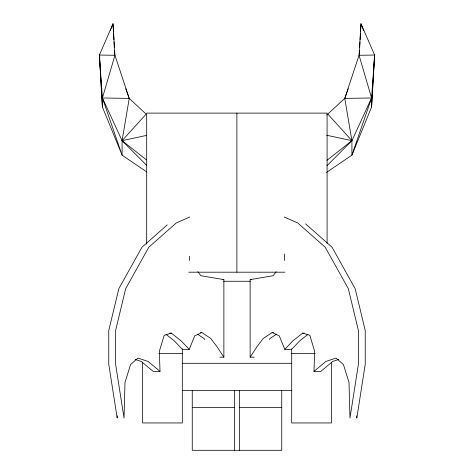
<?xml version="1.0" encoding="UTF-8"?>
<svg xmlns="http://www.w3.org/2000/svg" width="474" height="474" viewBox="0 0 474 474"><rect width="100%" height="100%" fill="white"/><g stroke="black" fill="none" stroke-linecap="round" stroke-linejoin="round"><path stroke-width="0.71" d="M99.386 55.049L102.414 107.005L102.414 97.994L114.939 55.28L99.386 55.049L102.414 97.994L122.085 155.152L102.414 107.005L99.386 55.049L113.019 23.7L114.939 55.28L129.236 98.391L122.085 140.683L122.085 155.152L146.857 171.997M254.23 357.153L250.13 357.153L250.13 279.63L273.131 275.72L276.224 271.638M117.25 415.822L117.185 418.044L108.759 364.239L108.759 330.538L118.832 288.69L141.957 247.232L167.281 224.872M338.809 359.428L332.701 361.455L320.809 371.409L313.972 371.409L314.665 351.347L309.83 335.343L302.708 333.092L292.784 340.954L284.785 349.35L279.293 335.9L272.171 332.535L263.266 338.43L256.902 346.849L250.13 357.153M189.369 260.54L189.547 256.185M359.256 55.701L359.529 50.611M359.689 47.702L360.003 41.884M360.116 39.698L360.471 33.156M360.548 31.699L360.981 23.7L374.614 55.049L371.586 107.005L351.915 155.152L326.539 172.406M374.614 55.049L371.586 107.005L371.586 97.994L374.614 55.049L359.061 55.28L344.764 98.391L351.915 140.683L351.915 155.152L371.586 97.994L359.061 55.28L360.981 23.7L363.599 30.514M326.746 115.04L344.764 98.391L348.272 88.798M99.386 59.12L99.907 57.757M110.401 30.514L113.019 23.7L113.452 31.699M166.107 334.407L174.379 340.954L182.377 349.35L189.215 349.35L194.707 335.9L201.829 332.535L210.734 338.43L217.098 346.849L223.87 357.153L219.77 357.153M326.959 165.728L351.915 140.683L371.586 97.994L344.764 98.391M269.256 339.55L270.103 338.43L276.632 334.105M146.519 165.207L122.085 140.683L146.134 114.127L129.236 98.391L125.728 88.798M313.972 371.409L325.863 361.455L336.042 358.083L343.419 364.542L349.018 382.512L349.972 418.044L358.403 364.239L358.403 330.538L348.325 288.69L325.205 247.232L297.678 222.928L284.145 216.974M307.893 334.407L299.621 340.954L291.623 349.35L284.785 349.35M326.947 160.348L351.915 140.683L327.866 114.127M189.855 216.974L176.322 222.928L148.795 247.232L125.675 288.69L115.597 330.538L115.597 364.239L124.028 418.044L124.982 382.512L130.581 364.542L137.958 358.083L148.137 361.455L160.028 371.409L159.335 351.347L164.17 335.343L171.292 333.092L181.216 340.954L189.215 349.35M129.236 98.391L102.414 97.994L122.085 140.683L146.602 135.386M188.759 272.195L284.939 272.195M222.507 279.63L223.87 279.63L223.87 357.153M250.13 279.63L251.493 279.63M223.698 281.266L250.302 281.266M200.461 332.535L201.829 332.535M272.171 332.535L273.539 332.535M169.929 333.092L171.292 333.092M302.708 333.092L304.071 333.092M158.743 353.355L182.312 353.355M291.688 353.355L315.257 353.355M182.312 363.297L291.688 363.297M160.028 371.409L153.191 371.409L141.299 361.455L135.191 359.428M182.312 390.641L291.688 390.641M192.254 407.527L234.565 407.527M239.435 407.527L281.746 407.527M223.87 279.63L200.869 275.72L197.777 271.638M326.675 135.232L351.915 140.683M197.368 334.105L203.897 338.43L204.744 339.55M122.085 140.683L146.472 159.892M305.617 223.9L332.043 247.232L355.168 288.69L365.241 330.538L365.241 364.239L356.815 418.044L356.75 415.822M374.093 57.757L374.614 59.12M113.529 33.156L113.884 39.698M113.997 41.884L114.311 47.702M114.471 50.611L114.744 55.701M284.364 254.011L284.631 260.54M331.462 362.237L331.462 422.956L291.688 422.956L291.688 348.911M327.09 243.34L327.09 113.108L146.679 113.108L146.679 244.08M281.746 390.564L281.746 450.3L192.254 450.3L192.254 390.564M239.435 390.564L239.435 450.3M236.882 113.108L236.882 272.195M234.565 390.564L234.565 450.3M182.312 348.911L182.312 422.956L142.538 422.956L142.538 362.237"/></g></svg>
